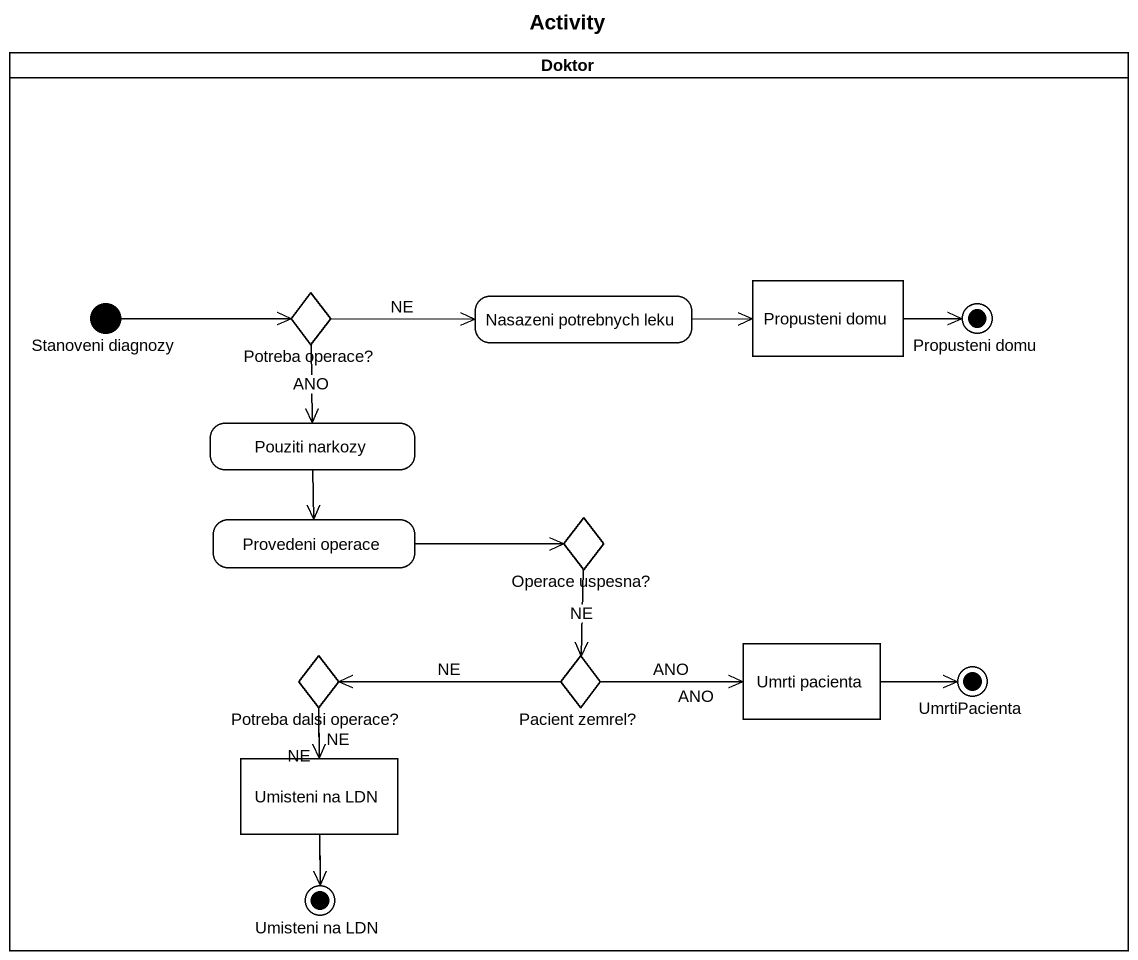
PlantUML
@startuml
title Activity
hide empty description
state Doktor <<partition>> {
  state "Stanoveni diagnozy" as Stanoveni_diagnozy <<start>>
  state "Potreba operace?" as Potreba_operace <<choice>>
  state "Nasazeni potrebnych leku" as Nasazeni_potrebnych_leku
  state "Propusteni domu" as Propusteni_domu <<object>>
  state "Propusteni domu" as Propusteni_domu_2 <<end>>
  state "Pouziti narkozy" as Pouziti_narkozy
  state "Provedeni operace" as Provedeni_operace
  state "Operace uspesna?" as Operace_uspesna <<choice>>
  state "Potreba dalsi operace?" as Potreba_dalsi_operace <<choice>>
  state "Pacient zemrel?" as Pacient_zemrel <<choice>>
  state "Umrti pacienta" as Umrti_pacienta <<object>>
  state UmrtiPacienta <<end>>
  state "Umisteni na LDN" as Umisteni_na_LDN <<object>>
  state "Umisteni na LDN" as Umisteni_na_LDN_2 <<end>>
}
Stanoveni_diagnozy -right-> Potreba_operace
Potreba_operace -right-> Nasazeni_potrebnych_leku : NE
Potreba_operace --> Pouziti_narkozy : ANO
Nasazeni_potrebnych_leku -right-> Propusteni_domu
Nasazeni_potrebnych_leku -right-> Propusteni_domu_2
Propusteni_domu -right-> Propusteni_domu_2
Pouziti_narkozy --> Provedeni_operace
Provedeni_operace -right-> Operace_uspesna
Operace_uspesna --> Pacient_zemrel : NE
Potreba_dalsi_operace --> Umisteni_na_LDN : NE
Potreba_dalsi_operace --> Umisteni_na_LDN_2 : NE
Pacient_zemrel -left-> Potreba_dalsi_operace : NE
Pacient_zemrel -right-> Umrti_pacienta : ANO
Pacient_zemrel -right-> UmrtiPacienta : ANO
Umrti_pacienta -right-> UmrtiPacienta
Umisteni_na_LDN --> Umisteni_na_LDN_2
@enduml
